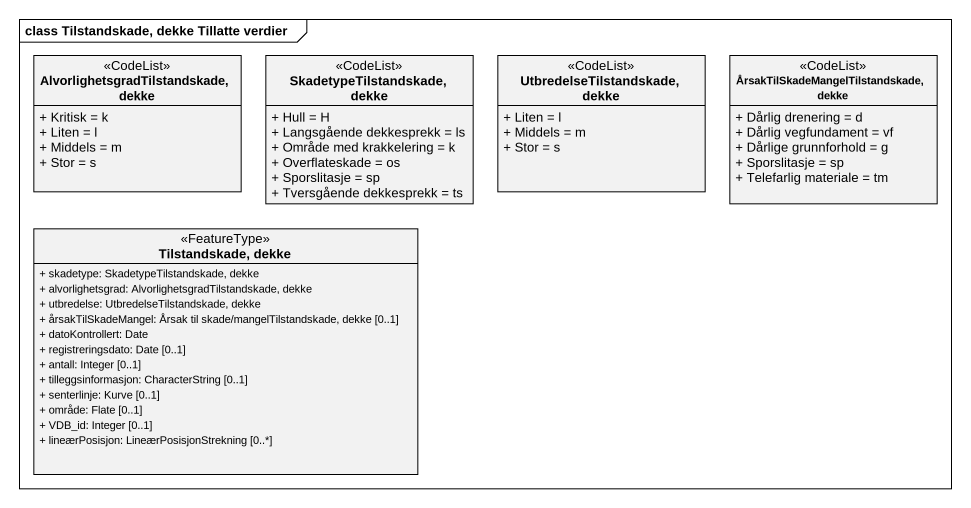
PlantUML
@startuml
mainframe class Tilstandskade, dekke Tillatte verdier
hide circle
hide empty members
skinparam classAttributeIconSize 0
class "AlvorlighetsgradTilstandskade, dekke" as AlvorlighetsgradTilstandskad <<CodeList>> {
  + Kritisk = k
  + Liten = l
  + Middels = m
  + Stor = s
}
class "SkadetypeTilstandskade, dekke" as SkadetypeTilstandskade_dekke <<CodeList>> {
  + Hull = H
  + Langsgående dekkesprekk = ls
  + Område med krakkelering = k
  + Overflateskade = os
  + Sporslitasje = sp
  + Tversgående dekkesprekk = ts
}
class "UtbredelseTilstandskade, dekke" as UtbredelseTilstandskade <<CodeList>> {
  + Liten = l
  + Middels = m
  + Stor = s
}
class "ÅrsakTilSkadeMangelTilstandskade, dekke" as ÅrsakTilSkadeMangelTilstands <<CodeList>> {
  + Dårlig drenering = d
  + Dårlig vegfundament = vf
  + Dårlige grunnforhold = g
  + Sporslitasje = sp
  + Telefarlig materiale = tm
}
class "Tilstandskade, dekke" as Tilstandskade_dekke <<FeatureType>> {
  + skadetype: SkadetypeTilstandskade, dekke
  + alvorlighetsgrad: AlvorlighetsgradTilstandskade, dekke
  + utbredelse: UtbredelseTilstandskade, dekke
  + årsakTilSkadeMangel: Årsak til skade/mangelTilstandskade, dekke [0..1]
  + datoKontrollert: Date
  + registreringsdato: Date [0..1]
  + antall: Integer [0..1]
  + tilleggsinformasjon: CharacterString [0..1]
  + senterlinje: Kurve [0..1]
  + område: Flate [0..1]
  + VDB_id: Integer [0..1]
  + lineærPosisjon: LineærPosisjonStrekning [0..*]
}
@enduml
